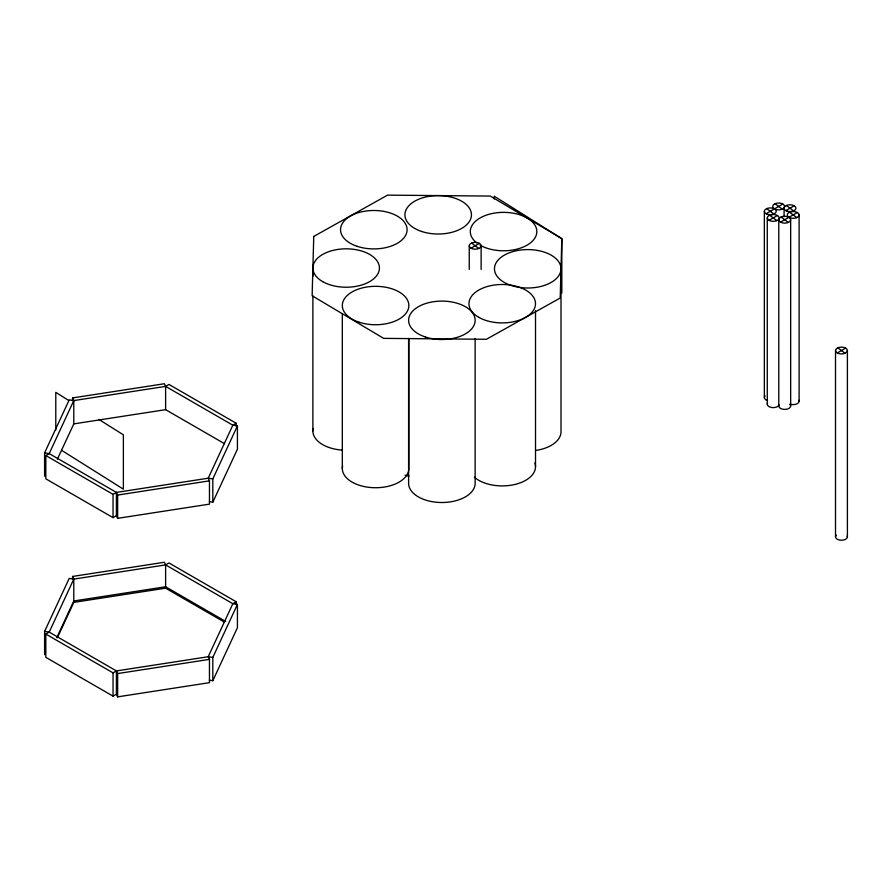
<?xml version="1.0" encoding="UTF-8"?>
<svg xmlns="http://www.w3.org/2000/svg" width="892" height="892" viewBox="0 0 892 892"><rect width="100%" height="100%" fill="white"/><g stroke="black" fill="none" stroke-linecap="round" stroke-linejoin="round"><path stroke-width="1.34" d="M44.6 476.172L44.6 452.891L69.208 399.884L73.791 400.586L165.611 386.381L168.978 384.441L236.19 423.254L236.19 425.986M224.427 443.625L165.611 409.673L165.611 386.381L164.384 383.738L72.564 397.932L73.791 400.586L49.194 453.604L45.827 455.544L45.827 478.826L113.05 517.639L116.406 515.688L116.406 492.406L49.194 453.604L44.6 452.891M57.389 459.213L73.791 423.878L73.791 400.586M44.6 654.695L44.6 631.402L69.208 578.395L73.791 579.109L165.611 564.904L168.978 562.963L236.19 601.766L236.19 604.508M224.427 622.148L165.611 588.185L165.611 564.904L164.384 562.25L72.564 576.455L73.791 579.109L49.194 632.116L45.827 634.056L45.827 657.348L113.05 696.15L116.406 694.21L116.406 670.929L49.194 632.116L44.6 631.402M56.809 637.579L73.791 600.974L165.611 586.769L225.631 621.423M57.389 637.735L73.791 602.39L73.791 579.109M209.375 501.661L212.82 502.196L212.82 478.915L237.428 425.897L232.834 425.194L165.611 386.381M212.82 502.196L237.428 449.189L237.428 425.897M209.375 680.183L212.82 680.719L212.82 657.426L237.428 604.419L232.834 603.706L165.611 564.904M212.82 680.719L237.428 627.7L237.428 604.419M470.987 248.199L479.383 243.349M45.827 455.544L113.05 494.346L116.406 492.406L208.226 478.201L212.82 478.915M236.19 423.254L232.834 425.194L208.226 478.201L209.464 480.855L209.464 504.136L117.644 518.341L116.406 515.688M766.094 213.745L782.841 204.012M769.016 220.335A5.943 3.434 0 0 0 778.961 218.808A5.943 3.434 0 0 0 771.68 214.604A5.943 3.434 0 0 0 769.016 220.335L777.423 215.485M785.819 210.635L794.226 205.784M780.522 222.153A5.943 3.434 0 0 0 790.457 220.614A5.943 3.434 0 0 0 783.187 216.41A5.943 3.434 0 0 0 780.522 222.153L797.37 212.486M45.827 634.056L113.05 672.869L116.406 670.929L208.226 656.724L212.82 657.426M236.19 601.766L232.834 603.706L208.226 656.724L209.464 659.366L209.464 682.659L117.644 696.864L116.406 694.21M837.253 352.976L845.661 348.125M73.791 423.878L165.611 409.673M116.406 492.406L117.644 495.06L209.464 480.855M73.791 602.39L165.611 588.185M116.406 670.929L117.644 673.572L209.464 659.366M405.068 475.18L409.105 476.15M68.606 400.397L55.783 392.346L55.783 429.955M98.889 419.441L123.364 434.817L123.364 489.15L61.615 450.337M786.432 205.517L793.612 210.913M789.587 212.207L796.757 217.603M775.059 203.733L782.228 209.129M781.136 217.024L788.305 222.42M766.707 208.617L773.877 214.013M769.629 215.217L776.798 220.614M837.878 347.847L845.047 353.243M471.6 243.081L478.77 248.478M847.4 350.545A5.943 3.434 0 0 1 838.491 353.511A5.943 3.434 0 0 1 838.491 347.579A5.943 3.434 0 0 1 847.4 350.545L847.4 536.828M835.514 350.545L835.514 536.828M799.109 214.905L799.109 401.188M790.658 219.722L790.658 406.005M784.079 208.215L784.079 216.555M778.783 219.722L778.783 406.005M767.276 217.916L767.276 404.199M764.355 211.315L764.355 397.598M561.826 293.011L561.826 238.677L494.257 196.207L494.257 198.994M561.001 268.793A33.272 19.211 0 0 1 511.094 285.429A33.272 19.211 0 0 1 511.094 252.157A33.272 19.211 0 0 1 561.001 268.793L561.001 431.784A33.272 19.211 0 0 1 536.348 450.337M535.512 310.661L535.512 466.694M481.134 245.779A5.943 3.434 0 0 1 472.214 248.745A5.943 3.434 0 0 1 472.214 242.802A5.943 3.434 0 0 1 481.134 245.779L481.134 269.406M475.146 338.414L475.146 483.297A33.272 19.211 0 0 1 441.875 502.508A33.272 19.211 0 0 1 408.603 483.297L408.603 338.414M469.248 245.779L469.248 269.406M408.859 338.971L408.859 468.523A33.272 19.211 0 0 1 373.413 487.69A33.272 19.211 0 0 1 342.606 466.014M342.316 313.895L342.316 468.523M312.88 268.024L312.88 276.386M312.88 295.888L312.88 431.026M117.644 495.06L117.644 518.341M117.644 673.572L117.644 696.864M113.05 494.346L113.05 517.639M113.05 672.869L113.05 696.15M72.564 397.932L72.564 400.675M72.564 576.455L72.564 579.198M847.199 535.936A5.943 3.434 0 0 1 840.688 540.229A5.943 3.434 0 0 1 836.317 535.111M342.439 450.114A33.272 19.211 0 0 1 313.17 428.517M534.865 462.937A33.272 19.211 0 0 1 514.773 484.49A33.272 19.211 0 0 1 474.332 477.153M476.651 242.858A33.272 19.211 0 0 1 498.372 212.597A33.272 19.211 0 0 1 535.211 237.506A33.272 19.211 0 0 1 480.041 245.155M778.961 405.079A5.943 3.434 0 0 1 771.68 407.51A5.943 3.434 0 0 1 767.477 403.307M798.909 400.296A5.943 3.434 0 0 1 796.79 403.909A5.943 3.434 0 0 1 790.201 404.154M767.321 400.564A5.943 3.434 0 0 1 765.146 395.881M789.866 404.288A5.943 3.434 0 0 1 785.495 409.406A5.943 3.434 0 0 1 778.984 405.113M313.75 236.436L312.133 295.754L383.649 338.369L486.408 339.295L560.209 298.006L561.826 238.677L490.31 196.073L387.552 195.136L313.75 236.436M421.548 231.441A33.272 19.211 0 0 0 471.455 214.805A33.272 19.211 0 0 0 421.548 198.169A33.272 19.211 0 0 0 421.548 231.441M358.952 322.168A33.272 19.211 0 0 0 408.859 305.532A33.272 19.211 0 0 0 358.952 288.897A33.272 19.211 0 0 0 358.952 322.168M322.625 281.604A33.272 19.211 0 0 0 378.297 272.997A33.272 19.211 0 0 0 337.544 249.47A33.272 19.211 0 0 0 322.625 281.604M478.714 317.284A33.272 19.211 0 0 0 534.375 308.665A33.272 19.211 0 0 0 493.622 285.139A33.272 19.211 0 0 0 478.714 317.284M425.239 336.942A33.272 19.211 0 0 0 475.146 320.306A33.272 19.211 0 0 0 425.239 303.67A33.272 19.211 0 0 0 425.239 336.942M357.179 246.337A33.272 19.211 0 0 0 407.087 229.701A33.272 19.211 0 0 0 357.179 213.065A33.272 19.211 0 0 0 357.179 246.337M788.974 217.336A5.943 3.434 0 0 0 798.909 215.797A5.943 3.434 0 0 0 791.628 211.594A5.943 3.434 0 0 0 788.974 217.336M774.446 208.862A5.943 3.434 0 0 0 784.38 207.323A5.943 3.434 0 0 0 777.11 203.12A5.943 3.434 0 0 0 774.446 208.862M787.056 211.181A5.943 3.434 0 0 0 795.965 208.215A5.943 3.434 0 0 0 787.056 205.238A5.943 3.434 0 0 0 787.056 211.181M767.321 214.292A5.943 3.434 0 0 0 776.241 211.315A5.943 3.434 0 0 0 767.321 208.349A5.943 3.434 0 0 0 767.321 214.292"/></g></svg>
